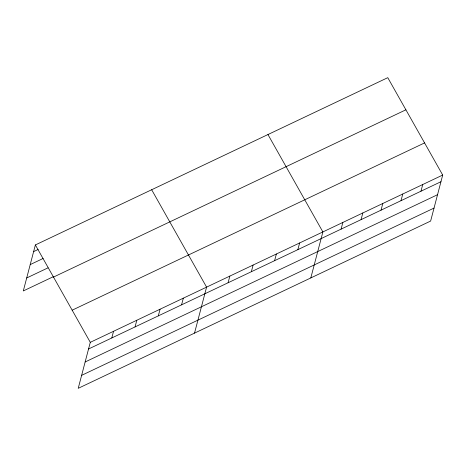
<?xml version="1.0" encoding="UTF-8"?>
<svg xmlns="http://www.w3.org/2000/svg" width="466" height="466" viewBox="0 0 466 466"><rect width="100%" height="100%" fill="white"/><g stroke="black" fill="none" stroke-linecap="round" stroke-linejoin="round"><path stroke-width="0.7" d="M35.369 244.947L90.293 342.329L78.224 388.329L430.631 221.053L442.7 175.053L387.776 77.671L35.369 244.947L23.3 290.947L53.666 276.53M111.799 337.961L113.547 331.291M135.058 326.922L136.806 320.253M158.318 315.878L160.065 309.208M181.577 304.84L183.324 298.17M194.52 333.132L206.584 287.132L151.666 189.744M228.095 282.757L229.843 276.088M251.355 271.719L253.102 265.049M274.614 260.68L276.361 254.011M297.873 249.636L299.621 242.967M310.81 277.928L322.88 231.928L267.956 134.546M341.1 229.121L342.848 222.451M361.068 219.637L362.822 212.968M381.042 210.16L382.79 203.491M401.01 200.683L402.758 194.013M420.979 191.2L422.732 184.53M33.616 251.617L38.142 249.473M30.214 264.595L43.134 258.461M26.708 277.969L48.027 267.845M53.491 277.084L405.903 109.807M72.166 310.193L424.578 142.916M90.293 342.329L442.7 175.053M88.54 348.999L440.952 181.723M85.138 361.977L437.545 194.701M81.626 375.351L434.038 208.075"/></g></svg>
